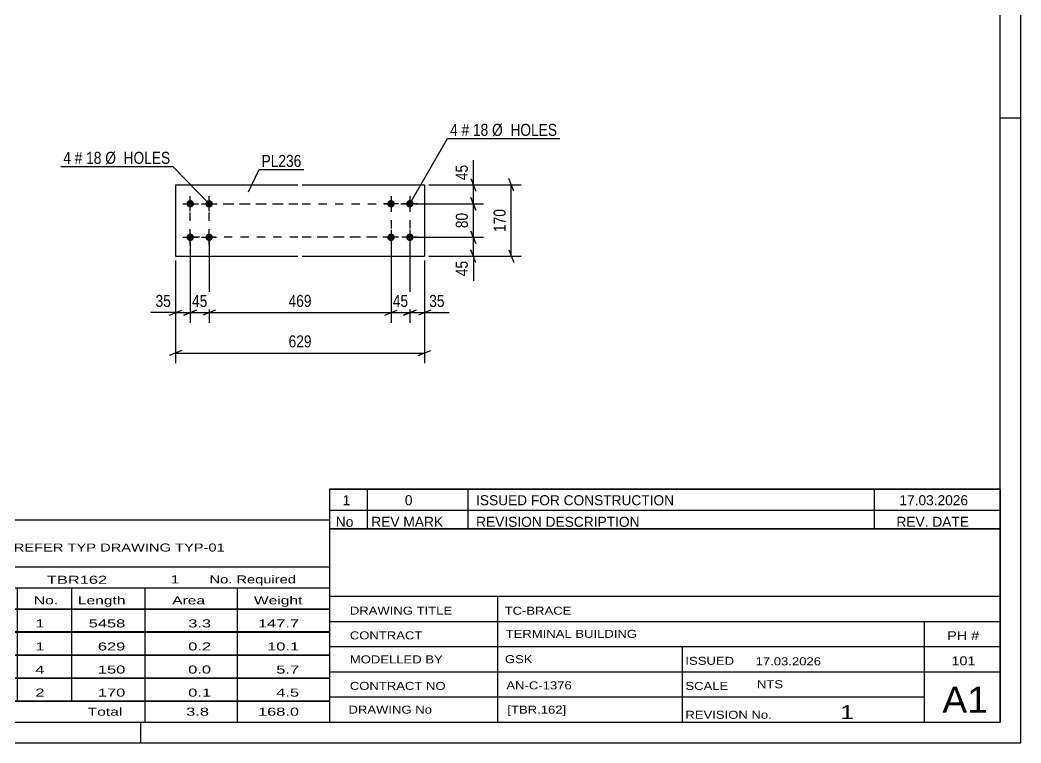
# Model space of a CAD drawing. Header units: millimetres. Extents: x 0 to 594, y 0 to 420.
# Drawn here: x 355.2 to 594, y 0 to 172.4 of the extents above; entities that cross this region are included whole.
import ezdxf

# ---------------------------------------------------------------- set-up
doc = ezdxf.new("R2010")
doc.units = ezdxf.units.MM
doc.linetypes.add('DXK_LINE_DOT2', pattern=[3.9198, 1.9599, -1.9599])
doc.styles.add('Arial Narrow', font='ARIALN.TTF', dxfattribs={"height": 0.2})

# ---------------------------------------------------------------- blocks, each defined once
blk = doc.blocks.new('Unknown-580609763-1130')
at = {"color": 5, "linetype": 'Continuous'}
for p, q in [((594, 0), (594, 420)), ((589, 5), (589, 415)), ((594, 149), (589, 149)), ((5, 5), (589, 5)), ((384, 0), (384, 5)), ((0, 0), (594, 0))]:
    blk.add_line(p, q, dxfattribs=at)
blk = doc.blocks.new('Part-580609763-3539 - 3538')
at = {"color": 2, "linetype": 'Continuous'}
for p, q in [((392.31, 133.1), (392.31, 116.1)), ((392.31, 133.1), (421.51, 133.1)), ((422.51, 133.1), (451.71, 133.1)), ((451.71, 133.1), (451.71, 116.1)), ((392.31, 116.1), (421.51, 116.1)), ((422.51, 116.1), (451.71, 116.1))]:
    blk.add_line(p, q, dxfattribs=at)
blk = doc.blocks.new('Bolt-580609763-3540 - 3538')
at = {"linetype": 'Continuous'}
for points in [[(443.71, 127.7, -1), (443.71, 129.5, -1)], [(448.21, 127.7, -1), (448.21, 129.5, -1)], [(443.71, 119.7, -1), (443.71, 121.5, -1)], [(448.21, 119.7, -1), (448.21, 121.5, -1)]]:
    blk.add_hatch(color=1, dxfattribs=at).paths.add_polyline_path(points)
at = {"color": 1, "linetype": 'Continuous'}
for p, q in [((443.71, 130.4), (443.71, 126.8)), ((448.21, 130.4), (448.21, 126.8)), ((445.51, 128.6), (441.91, 128.6)), ((450.01, 128.6), (446.41, 128.6)), ((443.71, 122.4), (443.71, 118.8)), ((448.21, 122.4), (448.21, 118.8)), ((445.51, 120.6), (441.91, 120.6)), ((450.01, 120.6), (446.41, 120.6))]:
    blk.add_line(p, q, dxfattribs=at)
blk = doc.blocks.new('Bolt-580609763-3541 - 3538')
at = {"linetype": 'Continuous'}
for points in [[(395.81, 129.5, -1), (395.81, 127.7, -1)], [(400.31, 129.5, -1), (400.31, 127.7, -1)], [(395.81, 121.5, -1), (395.81, 119.7, -1)], [(400.31, 121.5, -1), (400.31, 119.7, -1)]]:
    blk.add_hatch(color=1, dxfattribs=at).paths.add_polyline_path(points)
at = {"color": 1, "linetype": 'Continuous'}
for p, q in [((395.81, 126.8), (395.81, 130.4)), ((400.31, 126.8), (400.31, 130.4)), ((394.01, 128.6), (397.61, 128.6)), ((398.51, 128.6), (402.11, 128.6)), ((395.81, 118.8), (395.81, 122.4)), ((400.31, 118.8), (400.31, 122.4)), ((394.01, 120.6), (397.61, 120.6)), ((398.51, 120.6), (402.11, 120.6))]:
    blk.add_line(p, q, dxfattribs=at)
blk = doc.blocks.new('Rectangle-580609763-3712 - 3538')
at = {"color": 1, "linetype": 'DXK_LINE_DOT2'}
for p, q in [((395.81, 128.6), (421.51, 128.6)), ((395.81, 120.6), (395.81, 128.6)), ((422.51, 128.6), (448.21, 128.6)), ((448.21, 128.6), (448.21, 120.6)), ((421.51, 120.6), (395.81, 120.6)), ((448.21, 120.6), (422.51, 120.6))]:
    blk.add_line(p, q, dxfattribs=at)
blk = doc.blocks.new('Rectangle-580609763-3722 - 3538')
at = {"color": 1, "linetype": 'DXK_LINE_DOT2'}
for p, q in [((400.31, 128.6), (421.51, 128.6)), ((400.31, 120.6), (400.31, 128.6)), ((422.51, 128.6), (443.71, 128.6)), ((443.71, 128.6), (443.71, 120.6)), ((421.51, 120.6), (400.31, 120.6)), ((443.71, 120.6), (422.51, 120.6))]:
    blk.add_line(p, q, dxfattribs=at)
blk = doc.blocks.new('StraightDimension-580609763-3546 - 3538')
at = {"color": 7, "linetype": 'Continuous'}
for p, q in [((448.21, 119.6), (448.21, 100.24)), ((451.71, 115.1), (451.71, 100.24)), ((446.71, 102.04), (449.71, 103.24)), ((453.21, 103.24), (450.21, 102.04)), ((448.21, 102.64), (451.71, 102.64))]:
    blk.add_line(p, q, dxfattribs=at)
at = {"color": 0}
blk.add_wipeout([(457.09, 103.39), (457.09, 107.59), (452.23, 107.59), (452.23, 103.39)], dxfattribs=at)
at = {"color": 7, "linetype": 'Continuous'}
blk.add_line((451.71, 102.64), (457.61, 102.64), dxfattribs=at)
blk.add_line((451.71, 102.64), (457.61, 102.64), dxfattribs=at)
at = {"color": 3, "style": 'Arial Narrow'}
blk.add_text('35', height=2.863, dxfattribs=at).set_placement((452.83, 103.99))
blk = doc.blocks.new('StraightDimension-580609763-3547 - 3538')
at = {"color": 7, "linetype": 'Continuous'}
for p, q in [((443.71, 119.6), (443.71, 100.24)), ((448.21, 119.6), (448.21, 100.24)), ((442.21, 102.04), (445.21, 103.24)), ((449.71, 103.24), (446.71, 102.04)), ((443.71, 102.64), (448.21, 102.64))]:
    blk.add_line(p, q, dxfattribs=at)
at = {"color": 0}
blk.add_wipeout([(448.39, 103.39), (448.39, 107.59), (443.53, 107.59), (443.53, 103.39)], dxfattribs=at)
at = {"color": 3, "style": 'Arial Narrow'}
blk.add_text('45', height=2.863, dxfattribs=at).set_placement((444.13, 103.99))
blk = doc.blocks.new('StraightDimension-580609763-3548 - 3538')
at = {"color": 7, "linetype": 'Continuous'}
for p, q in [((400.31, 119.6), (400.31, 100.24)), ((443.71, 119.6), (443.71, 100.24)), ((401.81, 103.24), (398.81, 102.04)), ((442.21, 102.04), (445.21, 103.24)), ((400.31, 102.64), (443.71, 102.64))]:
    blk.add_line(p, q, dxfattribs=at)
at = {"color": 0}
blk.add_wipeout([(425.35, 103.39), (425.35, 107.59), (418.67, 107.59), (418.67, 103.39)], dxfattribs=at)
at = {"color": 3, "style": 'Arial Narrow'}
blk.add_text('469', height=2.863, dxfattribs=at).set_placement((419.27, 103.99))
blk = doc.blocks.new('StraightDimension-580609763-3549 - 3538')
at = {"color": 7, "linetype": 'Continuous'}
for p, q in [((395.81, 119.6), (395.81, 100.24)), ((400.31, 119.6), (400.31, 100.24)), ((394.31, 102.04), (397.31, 103.24)), ((401.81, 103.24), (398.81, 102.04)), ((395.81, 102.64), (400.31, 102.64))]:
    blk.add_line(p, q, dxfattribs=at)
at = {"color": 0}
blk.add_wipeout([(400.49, 103.39), (400.49, 107.59), (395.63, 107.59), (395.63, 103.39)], dxfattribs=at)
at = {"color": 3, "style": 'Arial Narrow'}
blk.add_text('45', height=2.863, dxfattribs=at).set_placement((396.23, 103.99))
blk = doc.blocks.new('StraightDimension-580609763-3550 - 3538')
at = {"color": 7, "linetype": 'Continuous'}
for p, q in [((395.81, 119.6), (395.81, 100.24)), ((392.31, 115.1), (392.31, 100.24)), ((390.81, 102.04), (393.81, 103.24)), ((397.31, 103.24), (394.31, 102.04)), ((392.31, 102.64), (395.81, 102.64))]:
    blk.add_line(p, q, dxfattribs=at)
at = {"color": 0}
blk.add_wipeout([(391.78, 103.39), (391.78, 107.59), (386.93, 107.59), (386.93, 103.39)], dxfattribs=at)
at = {"color": 7, "linetype": 'Continuous'}
blk.add_line((392.31, 102.64), (386.4, 102.64), dxfattribs=at)
blk.add_line((392.31, 102.64), (386.4, 102.64), dxfattribs=at)
at = {"color": 3, "style": 'Arial Narrow'}
blk.add_text('35', height=2.863, dxfattribs=at).set_placement((387.53, 103.99))
blk = doc.blocks.new('StraightDimension-580609763-3566 - 3538')
at = {"color": 7, "linetype": 'Continuous'}
for p, q in [((392.31, 115.1), (392.31, 90.6)), ((451.71, 115.1), (451.71, 90.6)), ((393.81, 93.6), (390.81, 92.4)), ((450.21, 92.4), (453.21, 93.6)), ((392.31, 93), (451.71, 93))]:
    blk.add_line(p, q, dxfattribs=at)
at = {"color": 0}
blk.add_wipeout([(425.35, 93.75), (425.35, 97.95), (418.67, 97.95), (418.67, 93.75)], dxfattribs=at)
at = {"color": 3, "style": 'Arial Narrow'}
blk.add_text('629', height=2.863, dxfattribs=at).set_placement((419.27, 94.35))
blk = doc.blocks.new('StraightDimension-580609763-3586 - 3538')
at = {"color": 7, "linetype": 'Continuous'}
for p, q in [((472.99, 131.6), (471.79, 134.6)), ((452.71, 133.1), (474.79, 133.1)), ((472.39, 116.1), (472.39, 133.1)), ((471.79, 117.6), (472.99, 114.6)), ((452.71, 116.1), (474.79, 116.1))]:
    blk.add_line(p, q, dxfattribs=at)
at = {"color": 0}
blk.add_wipeout([(471.64, 127.94), (467.44, 127.94), (467.44, 121.26), (471.64, 121.26)], dxfattribs=at)
at = {"color": 3, "style": 'Arial Narrow'}
blk.add_text('170', height=2.863, rotation=90.0002, dxfattribs=at).set_placement((471.04, 121.86))
blk = doc.blocks.new('StraightDimension-580609763-3690 - 3538')
at = {"color": 7, "linetype": 'Continuous'}
for p, q in [((462.78, 134.6), (463.98, 131.6)), ((452.71, 133.1), (465.78, 133.1)), ((463.38, 128.6), (463.38, 133.1)), ((463.98, 127.1), (462.78, 130.1)), ((449.21, 128.6), (465.78, 128.6))]:
    blk.add_line(p, q, dxfattribs=at)
at = {"color": 0}
blk.add_wipeout([(462.63, 138.48), (458.43, 138.48), (458.43, 133.62), (462.63, 133.62)], dxfattribs=at)
at = {"color": 7, "linetype": 'Continuous'}
blk.add_line((463.38, 133.1), (463.38, 139.01), dxfattribs=at)
blk.add_line((463.38, 133.1), (463.38, 139.01), dxfattribs=at)
at = {"color": 3, "style": 'Arial Narrow'}
blk.add_text('45', height=2.863, rotation=90.0002, dxfattribs=at).set_placement((462.03, 134.22))
blk = doc.blocks.new('StraightDimension-580609763-3691 - 3538')
at = {"color": 7, "linetype": 'Continuous'}
for p, q in [((462.78, 130.1), (463.98, 127.1)), ((449.21, 128.6), (465.78, 128.6)), ((463.38, 120.6), (463.38, 128.6)), ((463.98, 119.1), (462.78, 122.1)), ((449.21, 120.6), (465.78, 120.6))]:
    blk.add_line(p, q, dxfattribs=at)
at = {"color": 0}
blk.add_wipeout([(462.63, 127.03), (458.43, 127.03), (458.43, 122.17), (462.63, 122.17)], dxfattribs=at)
at = {"color": 3, "style": 'Arial Narrow'}
blk.add_text('80', height=2.863, rotation=90.0002, dxfattribs=at).set_placement((462.03, 122.77))
blk = doc.blocks.new('StraightDimension-580609763-3692 - 3538')
at = {"color": 7, "linetype": 'Continuous'}
for p, q in [((462.78, 122.1), (463.98, 119.1)), ((449.21, 120.6), (465.78, 120.6)), ((463.38, 116.1), (463.38, 120.6)), ((463.98, 114.6), (462.78, 117.6)), ((452.71, 116.1), (465.78, 116.1))]:
    blk.add_line(p, q, dxfattribs=at)
at = {"color": 0}
blk.add_wipeout([(462.63, 115.57), (458.43, 115.57), (458.43, 110.72), (462.63, 110.72)], dxfattribs=at)
at = {"color": 7, "linetype": 'Continuous'}
blk.add_line((463.38, 116.1), (463.38, 110.19), dxfattribs=at)
blk.add_line((463.38, 116.1), (463.38, 110.19), dxfattribs=at)
at = {"color": 3, "style": 'Arial Narrow'}
blk.add_text('45', height=2.863, rotation=90.0002, dxfattribs=at).set_placement((462.03, 111.32))
blk = doc.blocks.new('Unknown-580609763-4431')
at = {"color": 7, "linetype": 'Continuous'}
for p, q in [((429, 51.05), (429, 5)), ((429, 51.05), (589, 51.05)), ((589, 51), (589, 5)), ((429, 35), (589, 35)), ((469.14, 35), (469.14, 5)), ((429, 29), (589, 29)), ((571, 5.05), (571, 29.05)), ((429, 23), (589, 23)), ((513.14, 23), (513.14, 5)), ((429, 17), (589, 17)), ((429, 11), (571, 11)), ((429, 5), (589, 5))]:
    blk.add_line(p, q, dxfattribs=at)
at = {"color": 7, "style": 'Arial Narrow'}
for s, height, width, p in [('DRAWING TITLE', 1.9089, 1.425378, (433.88, 30.61)), ('TC-BRACE', 1.909, 1.425378, (470.81, 30.59)), ('CONTRACT', 1.909, 1.425378, (433.88, 24.71)), ('TERMINAL BUILDING', 1.9089, 1.425378, (471.06, 25.07)), ('MODELLED BY', 1.9089, 1.425378, (433.88, 18.98)), ('GSK', 1.909, 1.425378, (470.88, 19.04)), ('ISSUED', 1.909, 1.425378, (513.94, 18.64)), ('17.03.2026', 1.909, 1.425378, (530.69, 18.52)), ('CONTRACT NO', 1.9089, 1.425378, (433.88, 12.66)), ('AN-C-1376', 1.909, 1.425378, (471.23, 12.78)), ('SCALE', 1.909, 1.425378, (513.94, 12.65)), ('A1', 6.204, 1.25, (575.24, 7.2)), ('DRAWING No', 1.909, 1.425378, (433.56, 7)), ('[TBR.162]', 1.909, 1.425378, (471.46, 6.99)), ('REVISION No.', 1.9089, 1.425378, (513.94, 5.77)), ('1', 3.34, 1.5, (550.91, 5.68))]:
    blk.add_text(s, height=height, dxfattribs=dict(at, width=width)).set_placement(p)
at = {"color": 7, "linetype": 'Continuous', "style": 'Arial Narrow'}
for s, height, width, p in [('PH #', 2.1, 1.42538, (576.4, 24.55)), ('101', 2.1, 1.42538, (577.41, 18.55)), ('NTS', 1.909, 1.425378, (531, 13.05))]:
    blk.add_text(s, height=height, dxfattribs=dict(at, width=width)).set_placement(p)
blk = doc.blocks.new('Unknown-580609763-4432')
at = {"color": 7, "linetype": 'Continuous'}
for p, q in [((429, 60.55), (589, 60.55)), ((589, 60.55), (429, 60.55)), ((429, 60.55), (429, 55.55)), ((438, 60.55), (438, 55.55)), ((462, 60.55), (462, 55.55)), ((559, 60.55), (559, 55.55)), ((589, 60.55), (589, 55.55)), ((429, 55.55), (589, 55.55)), ((429, 55.55), (429, 51.05)), ((429, 55.55), (589, 55.55)), ((438, 55.55), (438, 51.05)), ((462, 55.55), (462, 51.05)), ((559, 55.55), (559, 51.05)), ((589, 55.55), (589, 51.05)), ((589, 51.05), (429, 51.05))]:
    blk.add_line(p, q, dxfattribs=at)
at = {"color": 7, "linetype": 'Continuous', "style": 'Arial Narrow'}
for s, height, width, p in [('1', 2.39, 1.196471, (432.16, 56.7)), ('0', 2.39, 1.196471, (447, 56.7)), ('ISSUED FOR CONSTRUCTION', 2.3861, 1.196471, (464, 56.7)), ('17.03.2026', 2.386, 1.196471, (565, 56.7)), ('No', 2.386, 1.2, (430.54, 51.55)), ('REV MARK', 2.386, 1.2, (439, 51.55)), ('REVISION DESCRIPTION', 2.3861, 1.2, (464, 51.55)), ('REV. DATE', 2.386, 1.2, (564.28, 51.55))]:
    blk.add_text(s, height=height, dxfattribs=dict(at, width=width)).set_placement(p)
blk = doc.blocks.new('Unknown-580609763-4433')
at = {"color": 7, "linetype": 'Continuous'}
for p, q in [((269, 53.25), (429, 53.25)), ((269, 42), (269, 53.25)), ((429, 53.25), (429, 42)), ((269, 42), (429, 42)), ((269, 42), (269, 37)), ((429, 42), (429, 37)), ((269, 37), (429, 37)), ((269, 37), (269, 32)), ((293, 37), (293, 32)), ((328.5, 37), (328.5, 32)), ((354.5, 37), (354.5, 32)), ((367.5, 37), (367.5, 32)), ((385, 37), (385, 32)), ((407, 37), (407, 32)), ((429, 37), (429, 32)), ((269, 32), (429, 32)), ((269, 31.95), (269, 26.55)), ((269, 31.95), (429, 31.95)), ((293, 32), (293, 26.5)), ((328.5, 32), (328.5, 26.5)), ((354.5, 32), (354.5, 26.5)), ((367.5, 32), (367.5, 26.5)), ((385, 32), (385, 26.5)), ((407, 32), (407, 26.5)), ((429, 31.95), (429, 26.55)), ((269, 26.55), (429, 26.55)), ((269, 26.45), (269, 21.05)), ((269, 26.45), (429, 26.45)), ((293, 26.5), (293, 21)), ((328.5, 26.5), (328.5, 21)), ((354.5, 26.5), (354.5, 21)), ((367.5, 26.5), (367.5, 21)), ((385, 26.5), (385, 21)), ((407, 26.5), (407, 21)), ((429, 26.45), (429, 21.05)), ((269, 21.05), (429, 21.05)), ((269, 20.95), (269, 15.55)), ((269, 20.95), (429, 20.95)), ((293, 21), (293, 15.5)), ((328.5, 21), (328.5, 15.5)), ((354.5, 21), (354.5, 15.5)), ((367.5, 21), (367.5, 15.5)), ((385, 21), (385, 15.5)), ((407, 21), (407, 15.5)), ((429, 20.95), (429, 15.55)), ((269, 15.55), (429, 15.55)), ((269, 15.45), (269, 10.05)), ((269, 15.45), (429, 15.45)), ((293, 15.5), (293, 10)), ((328.5, 15.5), (328.5, 10)), ((354.5, 15.5), (354.5, 10)), ((367.5, 15.5), (367.5, 10)), ((385, 15.5), (385, 10)), ((407, 15.5), (407, 10)), ((429, 15.45), (429, 10.05)), ((269, 10.05), (429, 10.05)), ((269, 10), (429, 10)), ((269, 10), (269, 5)), ((385, 10), (385, 5)), ((407, 10), (407, 5)), ((429, 10), (429, 5)), ((269, 5), (429, 5))]:
    blk.add_line(p, q, dxfattribs=at)
at = {"color": 7, "style": 'Arial Narrow'}
for s, height, width, p in [('GENERAL NOTES & WELD DETAILS :', 2.8633, 1.4, (270.15, 45.56)), ('REFER TYP DRAWING TYP-01', 1.9089, 1.6, (353.7, 45.66)), ("MATERIAL LIST FOR ASSEMBLY MK'D", 1.9089, 1.6, (270.15, 38.06)), ('TBR162', 1.909, 1.794707, (361.59, 37.97)), ('1', 1.91, 1.794707, (391.08, 38.06)), ('No. Required', 1.9089, 1.6, (400.41, 38.06)), ('Mark', 1.909, 1.7, (270.34, 33)), ('Profile', 1.909, 1.7, (303.41, 33)), ('Material', 1.909, 1.7, (333.54, 33.06)), ('No.', 1.909, 1.7, (358.5, 33.06)), ('Length', 1.909, 1.7, (369, 33.06)), ('Area', 1.909, 1.7, (391.5, 33.06)), ('Weight', 1.909, 1.7, (411, 33.06))]:
    blk.add_text(s, height=height, dxfattribs=dict(at, width=width)).set_placement(p)
at = {"color": 7, "linetype": 'Continuous', "style": 'Arial Narrow'}
for s, height, width, p in [('TBR162', 1.909, 1.794707, (270.5, 27.56)), ('SHS150*6', 1.909, 1.794707, (295, 27.56)), ('E350', 1.909, 1.794707, (334.74, 27.56)), ('1', 1.91, 1.794707, (358.86, 27.56)), ('5458', 1.909, 1.794707, (371.58, 27.56)), ('3.3', 1.909, 1.794707, (395.32, 27.56)), ('147.7', 1.909, 1.794707, (411.96, 27.56)), ('PL236', 1.909, 1.794707, (270.5, 22.06)), ('PL12*170', 1.909, 1.794707, (295, 22.06)), ('E350', 1.909, 1.794707, (334.74, 22.06)), ('1', 1.91, 1.794707, (358.86, 22.06)), ('629', 1.909, 1.794707, (373.77, 22.06)), ('0.2', 1.909, 1.794707, (395.32, 22.06)), ('10.1', 1.909, 1.794707, (414.14, 22.06)), ('PL40', 1.909, 1.794707, (270.5, 16.56)), ('PL10*120', 1.909, 1.794707, (295, 16.56)), ('E350', 1.909, 1.794707, (334.74, 16.56)), ('4', 1.91, 1.794707, (358.86, 16.56)), ('150', 1.909, 1.794707, (373.77, 16.56)), ('0.0', 1.909, 1.794707, (395.32, 16.56)), ('5.7', 1.909, 1.794707, (416.33, 16.56)), ('PL98', 1.909, 1.794707, (270.5, 11.06)), ('PL10*170', 1.909, 1.794707, (295, 11.06)), ('E350', 1.909, 1.794707, (334.74, 11.06)), ('2', 1.91, 1.794707, (358.86, 11.06)), ('170', 1.909, 1.794707, (373.77, 11.06)), ('0.1', 1.909, 1.794707, (395.32, 11.06)), ('4.5', 1.909, 1.794707, (416.33, 11.06)), ('Total', 1.909, 1.7, (371.33, 6.5)), ('3.8', 1.909, 1.794707, (394.83, 6.5)), ('168.0', 1.909, 1.794707, (411.96, 6.5))]:
    blk.add_text(s, height=height, dxfattribs=dict(at, width=width)).set_placement(p)
blk = doc.blocks.new('Mark-580609763-3593 - 3538')
at = {"color": 0}
blk.add_wipeout([(367.35, 138.12), (367.35, 141.12), (365.52, 141.12), (365.52, 138.12)], dxfattribs=at)
blk.add_wipeout([(367.35, 138.12), (367.35, 141.12), (365.52, 141.12), (365.52, 138.12)], dxfattribs=at)
blk.add_wipeout([(370.07, 138.12), (370.07, 141.12), (368.25, 141.12), (368.25, 138.12)], dxfattribs=at)
blk.add_wipeout([(370.07, 138.12), (370.07, 141.12), (368.25, 141.12), (368.25, 138.12)], dxfattribs=at)
at = {"color": 3, "style": 'Arial Narrow'}
blk.add_text('4', height=2.86, dxfattribs=at).set_placement((365.52, 138.12))
at = {"color": 0}
blk.add_wipeout([(374.63, 138.12), (374.63, 141.12), (370.97, 141.12), (370.97, 138.12)], dxfattribs=at)
blk.add_wipeout([(374.63, 138.12), (374.63, 141.12), (370.97, 141.12), (370.97, 138.12)], dxfattribs=at)
at = {"color": 3, "style": 'Arial Narrow'}
blk.add_text('#', height=2.86, dxfattribs=at).set_placement((368.25, 138.12))
at = {"color": 0}
blk.add_wipeout([(391.06, 138.12), (391.06, 141.12), (375.53, 141.12), (375.53, 138.12)], dxfattribs=at)
blk.add_wipeout([(391.06, 138.12), (391.06, 141.12), (375.53, 141.12), (375.53, 138.12)], dxfattribs=at)
at = {"color": 7, "linetype": 'Continuous'}
for p in [(364.92, 137.52), (400.31, 128.6)]:
    blk.add_line(p, (391.66, 137.52), dxfattribs=at)
at = {"color": 3, "style": 'Arial Narrow'}
for s, p in [('18', (370.97, 138.12)), ('Ø  HOLES', (375.53, 138.12))]:
    blk.add_text(s, height=2.863, dxfattribs=at).set_placement(p)
blk = doc.blocks.new('Mark-580609763-3589 - 3538')
at = {"color": 0}
blk.add_wipeout([(422.34, 137.38), (422.34, 140.38), (412.83, 140.38), (412.83, 137.38)], dxfattribs=at)
blk.add_wipeout([(422.34, 137.38), (422.34, 140.38), (412.83, 140.38), (412.83, 137.38)], dxfattribs=at)
at = {"color": 30, "linetype": 'Continuous'}
for p, q in [((409.68, 131.44), (412.23, 136.78)), ((412.23, 136.78), (422.94, 136.78))]:
    blk.add_line(p, q, dxfattribs=at)
at = {"color": 3, "style": 'Arial Narrow'}
blk.add_text('PL236', height=2.863, dxfattribs=at).set_placement((412.83, 137.38))
blk = doc.blocks.new('Mark-580609763-3592 - 3538')
at = {"color": 0}
blk.add_wipeout([(459.64, 144.79), (459.64, 147.79), (457.81, 147.79), (457.81, 144.79)], dxfattribs=at)
blk.add_wipeout([(459.64, 144.79), (459.64, 147.79), (457.81, 147.79), (457.81, 144.79)], dxfattribs=at)
at = {"color": 7, "linetype": 'Continuous'}
blk.add_line((448.21, 128.6), (457.21, 144.19), dxfattribs=at)
at = {"color": 0}
blk.add_wipeout([(462.36, 144.79), (462.36, 147.79), (460.54, 147.79), (460.54, 144.79)], dxfattribs=at)
blk.add_wipeout([(462.36, 144.79), (462.36, 147.79), (460.54, 147.79), (460.54, 144.79)], dxfattribs=at)
at = {"color": 3, "style": 'Arial Narrow'}
blk.add_text('4', height=2.86, dxfattribs=at).set_placement((457.81, 144.79))
at = {"color": 0}
blk.add_wipeout([(466.92, 144.79), (466.92, 147.79), (463.26, 147.79), (463.26, 144.79)], dxfattribs=at)
blk.add_wipeout([(466.92, 144.79), (466.92, 147.79), (463.26, 147.79), (463.26, 144.79)], dxfattribs=at)
at = {"color": 3, "style": 'Arial Narrow'}
blk.add_text('#', height=2.86, dxfattribs=at).set_placement((460.54, 144.79))
at = {"color": 0}
blk.add_wipeout([(483.35, 144.79), (483.35, 147.79), (467.82, 147.79), (467.82, 144.79)], dxfattribs=at)
blk.add_wipeout([(483.35, 144.79), (483.35, 147.79), (467.82, 147.79), (467.82, 144.79)], dxfattribs=at)
at = {"color": 7, "linetype": 'Continuous'}
blk.add_line((457.21, 144.19), (483.95, 144.19), dxfattribs=at)
at = {"color": 3, "style": 'Arial Narrow'}
for s, p in [('18', (463.26, 144.79)), ('Ø  HOLES', (467.82, 144.79))]:
    blk.add_text(s, height=2.863, dxfattribs=at).set_placement(p)

msp = doc.modelspace()

# ---------------------------------------------------------------- block references
for name in ['Unknown-580609763-1130', 'Part-580609763-3539 - 3538', 'Bolt-580609763-3541 - 3538', 'Bolt-580609763-3540 - 3538', 'Rectangle-580609763-3712 - 3538', 'Rectangle-580609763-3722 - 3538', 'Unknown-580609763-4432', 'Unknown-580609763-4433', 'Unknown-580609763-4431']:
    msp.add_blockref(name, (0, 0))

# ---------------------------------------------------------------- next in the draw order: block references
for name in ['Mark-580609763-3593 - 3538', 'Mark-580609763-3589 - 3538', 'StraightDimension-580609763-3546 - 3538']:
    msp.add_blockref(name, (0, 0))

# ---------------------------------------------------------------- next in the draw order: block references
msp.add_blockref('StraightDimension-580609763-3547 - 3538', (0, 0))

# ---------------------------------------------------------------- next in the draw order: block references
msp.add_blockref('StraightDimension-580609763-3548 - 3538', (0, 0))

# ---------------------------------------------------------------- next in the draw order: block references
msp.add_blockref('StraightDimension-580609763-3549 - 3538', (0, 0))

# ---------------------------------------------------------------- next in the draw order: block references
msp.add_blockref('StraightDimension-580609763-3550 - 3538', (0, 0))

# ---------------------------------------------------------------- next in the draw order: block references
msp.add_blockref('StraightDimension-580609763-3566 - 3538', (0, 0))

# ---------------------------------------------------------------- next in the draw order: block references
msp.add_blockref('StraightDimension-580609763-3586 - 3538', (0, 0))

# ---------------------------------------------------------------- next in the draw order: block references
msp.add_blockref('StraightDimension-580609763-3690 - 3538', (0, 0))

# ---------------------------------------------------------------- next in the draw order: block references
msp.add_blockref('StraightDimension-580609763-3691 - 3538', (0, 0))

# ---------------------------------------------------------------- next in the draw order: block references
for name in ['Mark-580609763-3592 - 3538', 'StraightDimension-580609763-3692 - 3538']:
    msp.add_blockref(name, (0, 0))

doc.saveas('drawing.dxf')
